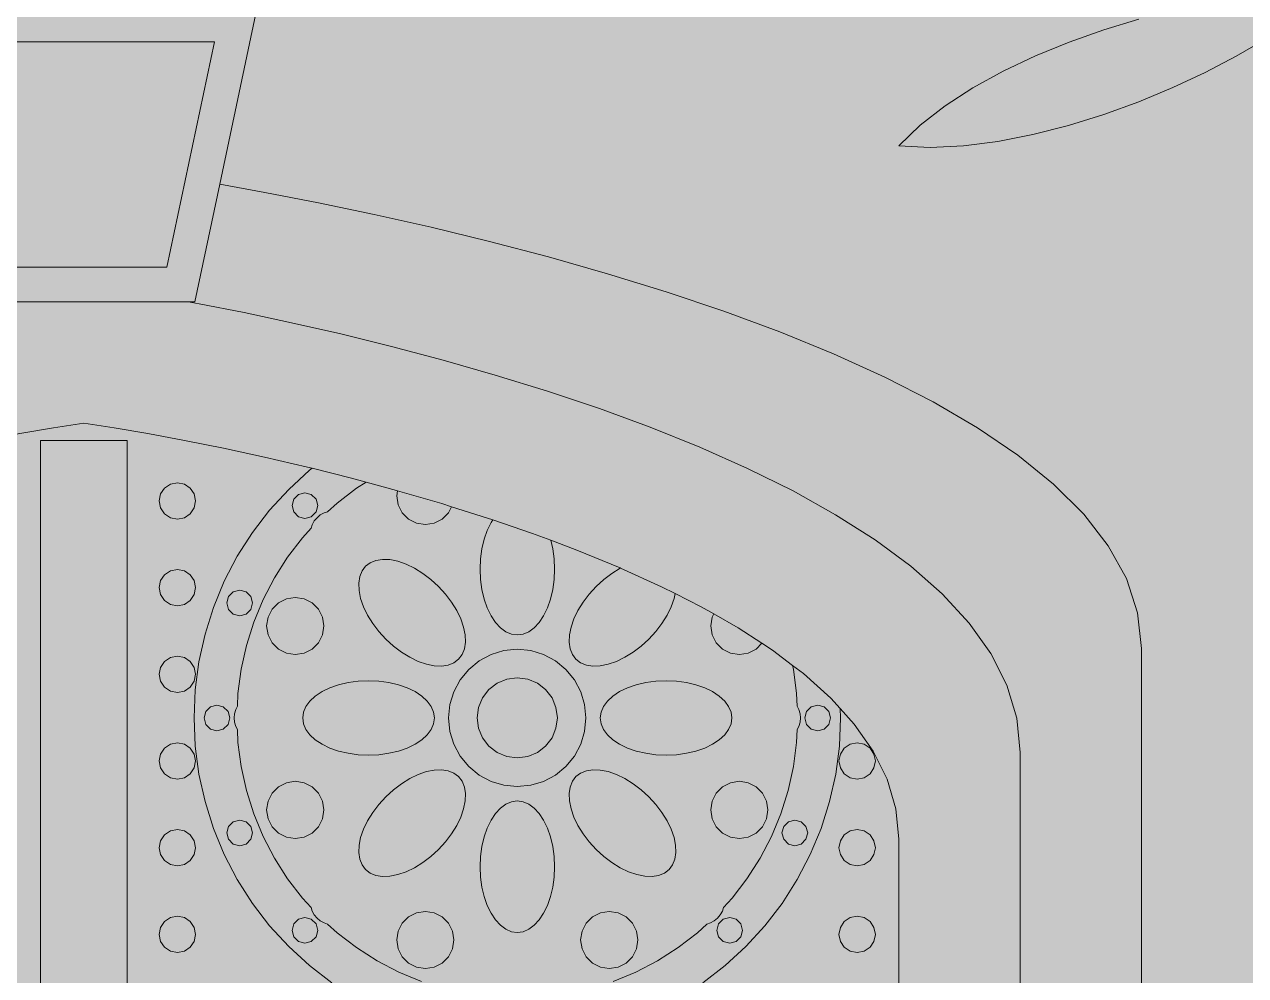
# Model space of a CAD drawing. Header units: millimetres. Extents: x -2412 to 16214, y -1176 to 12015.
# Drawn here: x 2925 to 4000, y 5086 to 5924 of the extents above; entities that cross this region are included whole.
import ezdxf

# ---------------------------------------------------------------- set-up
doc = ezdxf.new("R2010")
doc.units = ezdxf.units.MM
for name, color, linetype, lineweight, true_color in [('00_WHITE_BACKGROUND', 7, 'Continuous', 18, 0xffffff), ('02_CORNICES', 7, 'Continuous', 18, 0x000000), ('03_FRAMES_DOORS', 7, 'Continuous', 18, 0x000000), ('06_ORNAMENT', 7, 'Continuous', 18, 0x000000)]:
    doc.layers.add(name, color=color, linetype=linetype, lineweight=lineweight, true_color=true_color)

msp = doc.modelspace()

# ---------------------------------------------------------------- linework, layer by layer
at = {"layer": '00_WHITE_BACKGROUND', "lineweight": 18, "true_color": 0xffffff}
msp.add_solid([(-2412.2137, -1175.5725), (16213.7405, -1175.5725), (-2412.2137, 12015.2672), (16213.7405, 12015.2672)], dxfattribs=at)
at = {"layer": '02_CORNICES', "color": 7, "lineweight": 18, "true_color": 0x000000}
msp.add_lwpolyline([(3074.8092, 5679.3893), (3096.7481, 5782.9924), (3129.771, 5938.9313), (3083.0382, 5938.9313)], dxfattribs=at)
msp.add_lwpolyline([(2862.1069, 5908.3969), (2904.1374, 5709.9237), (3050.0611, 5709.9237), (3092.0916, 5908.3969)], close=True, dxfattribs=at)
at = {"layer": '03_FRAMES_DOORS', "color": 7, "lineweight": 18, "true_color": 0x000000}
for points in [[(3801.5267, 4473.2824), (3908.3969, 4473.2824), (3908.3969, 5374.0458), (3904.9771, 5405.4809), (3895.0534, 5435.6794), (3879.0687, 5464.6565), (3857.5267, 5492.3969), (3830.855, 5518.916), (3799.5573, 5544.229), (3764.0763, 5568.3511), (3724.9008, 5591.2672), (3682.4885, 5613.0076), (3637.313, 5633.5573), (3589.8321, 5652.9313), (3540.5344, 5671.145), (3489.8779, 5688.1985), (3438.3359, 5704.1069), (3386.3664, 5718.8702), (3334.4427, 5732.5038), (3283.0382, 5744.9924), (3232.626, 5756.3664), (3183.6641, 5766.6412), (3136.626, 5775.8015), (3096.7481, 5782.9924)], [(2885.1298, 5679.3893), (3069.0687, 5679.3893)], [(3069.0687, 5679.3893), (3074.8092, 5679.3893)], [(3801.5267, 4473.2824), (3801.5267, 5282.4427), (3798.5038, 5312.7634), (3789.7099, 5341.8779), (3775.5725, 5369.8168), (3756.4885, 5396.5649), (3732.8855, 5422.1374), (3705.1756, 5446.5496), (3673.771, 5469.8015), (3639.084, 5491.9084), (3601.542, 5512.8702), (3561.542, 5532.687), (3519.5267, 5551.374), (3475.8779, 5568.9313), (3431.0382, 5585.374), (3385.4046, 5600.7176), (3339.3893, 5614.9466), (3293.4351, 5628.0916), (3247.9389, 5640.1374), (3203.2977, 5651.1145), (3159.9542, 5661.0076), (3118.3206, 5669.8473), (3078.7939, 5677.6183), (3069.0687, 5679.3893)], [(3212.8244, 5524.0611), (3178.0916, 5532.7786), (3173.9847, 5533.8168), (3136.2595, 5542.6107), (3100.0153, 5550.4733), (3065.6183, 5557.374), (3033.4198, 5563.3435), (3003.8015, 5568.3969), (2977.0992, 5572.5191), (2950.3969, 5568.3969), (2920.7786, 5563.3435), (2888.5802, 5557.374), (2854.1832, 5550.4733), (2817.9389, 5542.6107), (2780.2137, 5533.8168), (2776.1069, 5532.7786), (2741.374, 5524.0611)], [(3015.2672, 4473.2824), (3015.2672, 5557.2519), (2938.9313, 5557.2519), (2938.9313, 4473.2824)], [(3252.4275, 5513.3435), (3225.6489, 5520.5954)], [(3449.2061, 5445.145), (3411.2214, 5460.7634), (3388.1679, 5469.4046)], [(3583.4656, 5372.6565), (3574.1985, 5378.687), (3553.2672, 5392.3053)], [(3634.916, 5330.2901), (3610.7939, 5351.9847), (3601.1298, 5359.2824)], [(3801.5267, 4473.2824), (3694.6565, 4473.2824), (3694.6565, 5206.1069), (3692.0305, 5233.0534), (3684.3817, 5258.9466), (3672.0611, 5283.771), (3655.4504, 5307.542), (3643.0687, 5321.2519)]]:
    msp.add_lwpolyline(points, dxfattribs=at)
at = {"layer": '06_ORNAMENT', "color": 7, "lineweight": 18, "true_color": 0x000000}
for points in [[(3905.9695, 5928.4275), (3875.0534, 5918.9771), (3844.5802, 5908.1679), (3814.9466, 5896.0305), (3786.6107, 5882.5954), (3759.9847, 5867.9237), (3735.4962, 5852.0305), (3713.5725, 5834.9771), (3694.6565, 5816.7939), (3722.3969, 5815.4046), (3751.5878, 5816.7481), (3781.8473, 5820.5802), (3812.7939, 5826.626), (3844.0458, 5834.6565), (3875.2214, 5844.3969), (3905.9542, 5855.6183), (3935.8473, 5868.0611), (3964.5191, 5881.4656), (3991.6031, 5895.5878), (4016.7023, 5910.1832), (4039.4351, 5924.9771)], [(3178.0916, 5532.7786), (3175.8015, 5531.0382), (3157.4962, 5514.2595), (3140.7176, 5495.9542), (3125.6031, 5476.2443), (3112.2595, 5455.2977), (3100.7939, 5433.2824), (3091.2824, 5410.3359), (3083.8168, 5386.6565), (3078.4427, 5362.4122), (3075.2061, 5337.7863), (3074.1221, 5312.9771), (3075.2061, 5288.1679), (3078.4427, 5263.542), (3083.8168, 5239.2977), (3091.2824, 5215.6183), (3100.7939, 5192.6718), (3112.2595, 5170.6412), (3125.6031, 5149.7099), (3140.7176, 5130), (3157.4962, 5111.6947), (3175.8015, 5094.916), (3195.5115, 5079.8015)], [(3212.8244, 5524.0611), (3225.6489, 5520.5954), (3217.1756, 5515.2061), (3200.0916, 5502.0916), (3191.771, 5494.458), (3188.7023, 5493.5115), (3185.3435, 5491.7099), (3182.4275, 5489.3282), (3180.0458, 5486.4122), (3178.2443, 5483.0534), (3177.2977, 5479.9847), (3169.6641, 5471.6641), (3156.5496, 5454.5802), (3144.9771, 5436.4122), (3135.0382, 5417.313), (3126.7939, 5397.4046), (3120.3206, 5376.8702), (3115.6641, 5355.8473), (3112.855, 5334.4885), (3112.3511, 5323.2061), (3110.8702, 5320.3664), (3109.7557, 5316.7176), (3109.3893, 5312.9771), (3109.7557, 5309.2366), (3110.8702, 5305.5878), (3112.3511, 5302.7481), (3112.855, 5291.4656), (3115.6641, 5270.1069), (3120.3206, 5249.084), (3126.7939, 5228.5496), (3135.0382, 5208.6412), (3144.9771, 5189.542), (3156.5496, 5171.374), (3169.6641, 5154.2901), (3177.2977, 5145.9695), (3178.2443, 5142.9008), (3180.0458, 5139.542), (3182.4275, 5136.626), (3185.3435, 5134.2443), (3188.7023, 5132.4427), (3191.771, 5131.4962), (3200.0916, 5123.8626), (3217.1756, 5110.7481), (3235.3435, 5099.1756), (3254.4427, 5089.2366), (3274.3511, 5080.9924)], [(3253.3435, 5513.084), (3252.4275, 5513.3435)], [(3253.3435, 5513.084), (3252.6107, 5508.4733), (3253.8473, 5500.687), (3257.4198, 5493.6641), (3262.9924, 5488.0916), (3270.0153, 5484.5191), (3277.8015, 5483.2824), (3285.5878, 5484.5191), (3292.6107, 5488.0916), (3298.1832, 5493.6641), (3300.9008, 5498.9924)], [(3300.9008, 5498.9924), (3292.4275, 5501.6641), (3253.3435, 5513.084)], [(3337.2366, 5487.374), (3332.4733, 5489.0229), (3300.9008, 5498.9924)], [(3449.6336, 5444.9618), (3449.374, 5444.8397), (3442.0458, 5440.2901), (3434.9466, 5434.8855), (3428.2443, 5428.7634), (3422.1221, 5422.0611), (3416.7176, 5414.9618), (3412.1679, 5407.6336), (3408.5954, 5400.2595), (3406.0611, 5393.0076), (3404.6412, 5386.0763), (3404.3817, 5379.6183), (3405.2824, 5373.8015), (3407.313, 5368.7634), (3410.4427, 5364.6412), (3414.5649, 5361.5115), (3419.6031, 5359.4809), (3425.4198, 5358.5802), (3431.8779, 5358.8397), (3438.8092, 5360.2595), (3446.0611, 5362.7939), (3453.4351, 5366.3664), (3460.7634, 5370.916), (3467.8626, 5376.3206), (3474.5649, 5382.4427), (3480.687, 5389.145), (3486.0916, 5396.2443), (3490.6412, 5403.5725), (3494.2137, 5410.9466), (3496.7481, 5418.1985), (3497.6336, 5422.5496)], [(3449.6336, 5444.9618), (3449.2061, 5445.145)], [(3497.6336, 5422.5496), (3485.7863, 5428.5344), (3449.6336, 5444.9618)], [(3531.7557, 5404.5649), (3520.5954, 5410.9313), (3497.6336, 5422.5496)], [(3531.7557, 5404.5649), (3530.3206, 5401.7405), (3529.084, 5393.9542), (3530.3206, 5386.1679), (3533.8931, 5379.145), (3539.4656, 5373.5725), (3546.4885, 5370), (3554.2748, 5368.7634), (3562.0611, 5370), (3569.084, 5373.5725), (3574.1985, 5378.687)], [(3553.2672, 5392.3053), (3531.7557, 5404.5649)], [(3443.2061, 5080.9924), (3463.1145, 5089.2366), (3482.2137, 5099.1756), (3500.3817, 5110.7481), (3517.4656, 5123.8626), (3525.7863, 5131.4962), (3528.855, 5132.4427), (3532.2137, 5134.2443), (3535.1298, 5136.626), (3537.5115, 5139.542), (3539.313, 5142.9008), (3540.2595, 5145.9695), (3547.8931, 5154.2901), (3561.0076, 5171.374), (3572.5802, 5189.542), (3582.5191, 5208.6412), (3590.7634, 5228.5496), (3597.2366, 5249.084), (3601.8931, 5270.1069), (3604.7023, 5291.4656), (3605.2061, 5302.7481), (3606.687, 5305.5878), (3607.8015, 5309.2366), (3608.1679, 5312.9771), (3607.8015, 5316.7176), (3606.687, 5320.3664), (3605.2061, 5323.2061), (3604.7023, 5334.4885), (3601.8931, 5355.8473), (3601.1298, 5359.2824), (3583.4656, 5372.6565)], [(3522.0458, 5079.8015), (3541.7557, 5094.916), (3560.0611, 5111.6947), (3576.8397, 5130), (3591.9542, 5149.7099), (3605.2977, 5170.6412), (3616.7634, 5192.6718), (3626.2748, 5215.6183), (3633.7405, 5239.2977), (3639.1145, 5263.542), (3642.3511, 5288.1679), (3643.4351, 5312.9771), (3643.0687, 5321.2519), (3634.916, 5330.2901)]]:
    msp.add_lwpolyline(points, dxfattribs=at)
for points in [[(3043.5115, 5504.0763), (3044.7328, 5497.9389), (3048.2137, 5492.7328), (3053.4046, 5489.2672), (3059.542, 5488.0458), (3065.6794, 5489.2672), (3070.8702, 5492.7328), (3074.3511, 5497.9389), (3075.5725, 5504.0763), (3074.3511, 5510.2137), (3070.8702, 5515.4046), (3065.6794, 5518.8855), (3059.542, 5520.1069), (3053.4046, 5518.8855), (3048.2137, 5515.4046), (3044.7328, 5510.2137)], [(3160.4122, 5500.0153), (3161.9237, 5494.3359), (3166.0763, 5490.1985), (3171.7405, 5488.6718), (3177.4198, 5490.1985), (3181.5573, 5494.3359), (3183.084, 5500.0153), (3181.5573, 5505.6794), (3177.4198, 5509.8321), (3171.7405, 5511.3435), (3166.0763, 5509.8321), (3161.9237, 5505.6794)], [(3337.2366, 5487.374), (3335.6183, 5484.9313), (3332.2901, 5478.0305), (3329.6031, 5470.2748), (3327.6336, 5461.8779), (3326.4275, 5453.0382), (3326.0305, 5443.9695), (3326.4275, 5434.9008), (3327.6336, 5426.0611), (3329.6031, 5417.6641), (3332.2901, 5409.9084), (3335.6183, 5403.0076), (3339.5267, 5397.0992), (3343.9084, 5392.3511), (3348.6565, 5388.8702), (3353.6489, 5386.7481), (3358.7786, 5386.0305), (3363.9084, 5386.7481), (3368.9008, 5388.8702), (3373.6489, 5392.3511), (3378.0305, 5397.0992), (3381.9389, 5403.0076), (3385.2672, 5409.9084), (3387.9542, 5417.6641), (3389.9237, 5426.0611), (3391.1298, 5434.9008), (3391.5267, 5443.9695), (3391.1298, 5453.0382), (3389.9237, 5461.8779), (3388.1679, 5469.4046), (3372.1832, 5475.3893)], [(3219.1298, 5431.5878), (3219.4046, 5425.1298), (3220.8092, 5418.1985), (3223.3435, 5410.9466), (3226.916, 5403.5725), (3231.4656, 5396.2443), (3236.8702, 5389.145), (3242.9924, 5382.4427), (3249.6947, 5376.3206), (3256.7939, 5370.916), (3264.1221, 5366.3664), (3271.4962, 5362.7939), (3278.7481, 5360.2595), (3285.6794, 5358.8397), (3292.1374, 5358.5802), (3297.9542, 5359.4809), (3302.9924, 5361.5115), (3307.1145, 5364.6412), (3310.2443, 5368.7634), (3312.2748, 5373.8015), (3313.1756, 5379.6183), (3312.916, 5386.0763), (3311.4962, 5393.0076), (3308.9618, 5400.2595), (3305.3893, 5407.6336), (3300.8397, 5414.9618), (3295.4351, 5422.0611), (3289.313, 5428.7634), (3282.6107, 5434.8855), (3275.5115, 5440.2901), (3268.1832, 5444.8397), (3260.8092, 5448.4122), (3253.5573, 5450.9466), (3246.626, 5452.3511), (3240.1679, 5452.626), (3234.3511, 5451.7252), (3229.313, 5449.6947), (3225.1908, 5446.5649), (3222.0611, 5442.4427), (3220.0305, 5437.4046)], [(3043.5115, 5427.7405), (3044.7328, 5421.6031), (3048.2137, 5416.3969), (3053.4046, 5412.9313), (3059.542, 5411.7099), (3065.6794, 5412.9313), (3070.8702, 5416.3969), (3074.3511, 5421.6031), (3075.5725, 5427.7405), (3074.3511, 5433.8779), (3070.8702, 5439.0687), (3065.6794, 5442.5496), (3059.542, 5443.771), (3053.4046, 5442.5496), (3048.2137, 5439.0687), (3044.7328, 5433.8779)], [(3103.0687, 5414.1985), (3104.5954, 5408.5344), (3108.7481, 5404.3817), (3114.4122, 5402.855), (3120.0763, 5404.3817), (3124.229, 5408.5344), (3125.7405, 5414.1985), (3124.229, 5419.8626), (3120.0763, 5424.0153), (3114.4122, 5425.5267), (3108.7481, 5424.0153), (3104.5954, 5419.8626)], [(3138.0916, 5393.9542), (3139.3282, 5386.1679), (3142.9008, 5379.145), (3148.4733, 5373.5725), (3155.4962, 5370), (3163.2824, 5368.7634), (3171.0687, 5370), (3178.0916, 5373.5725), (3183.6641, 5379.145), (3187.2366, 5386.1679), (3188.4733, 5393.9542), (3187.2366, 5401.7405), (3183.6641, 5408.7634), (3178.0916, 5414.3359), (3171.0687, 5417.9084), (3163.2824, 5419.145), (3155.4962, 5417.9084), (3148.4733, 5414.3359), (3142.9008, 5408.7634), (3139.3282, 5401.7405)], [(3043.5115, 5351.4046), (3044.7328, 5345.2672), (3048.2137, 5340.0611), (3053.4046, 5336.5954), (3059.542, 5335.374), (3065.6794, 5336.5954), (3070.8702, 5340.0611), (3074.3511, 5345.2672), (3075.5725, 5351.4046), (3074.3511, 5357.542), (3070.8702, 5362.7328), (3065.6794, 5366.2137), (3059.542, 5367.4351), (3053.4046, 5366.2137), (3048.2137, 5362.7328), (3044.7328, 5357.542)], [(3298.3206, 5312.9771), (3299.4809, 5301.1756), (3302.916, 5289.8473), (3308.5038, 5279.3893), (3316.0305, 5270.229), (3325.1908, 5262.7023), (3335.6489, 5257.1145), (3346.9771, 5253.6794), (3358.7786, 5252.5191), (3370.5802, 5253.6794), (3381.9084, 5257.1145), (3392.3664, 5262.7023), (3401.5267, 5270.229), (3409.0534, 5279.3893), (3414.6412, 5289.8473), (3418.0763, 5301.1756), (3419.2366, 5312.9771), (3418.0763, 5324.7786), (3414.6412, 5336.1069), (3409.0534, 5346.5649), (3401.5267, 5355.7252), (3392.3664, 5363.2519), (3381.9084, 5368.8397), (3370.5802, 5372.2748), (3358.7786, 5373.4351), (3346.9771, 5372.2748), (3335.6489, 5368.8397), (3325.1908, 5363.2519), (3316.0305, 5355.7252), (3308.5038, 5346.5649), (3302.916, 5336.1069), (3299.4809, 5324.7786)], [(3169.8473, 5312.9771), (3170.5649, 5307.8473), (3172.687, 5302.855), (3176.1679, 5298.1069), (3180.916, 5293.7252), (3186.8244, 5289.8168), (3193.7252, 5286.4885), (3201.4809, 5283.8015), (3209.8779, 5281.8321), (3218.7176, 5280.626), (3227.7863, 5280.229), (3236.855, 5280.626), (3245.6947, 5281.8321), (3254.0916, 5283.8015), (3261.8473, 5286.4885), (3268.7481, 5289.8168), (3274.6565, 5293.7252), (3279.4046, 5298.1069), (3282.8855, 5302.855), (3285.0076, 5307.8473), (3285.7252, 5312.9771), (3285.0076, 5318.1069), (3282.8855, 5323.0992), (3279.4046, 5327.8473), (3274.6565, 5332.229), (3268.7481, 5336.1374), (3261.8473, 5339.4656), (3254.0916, 5342.1527), (3245.6947, 5344.1221), (3236.855, 5345.3282), (3227.7863, 5345.7252), (3218.7176, 5345.3282), (3209.8779, 5344.1221), (3201.4809, 5342.1527), (3193.7252, 5339.4656), (3186.8244, 5336.1374), (3180.916, 5332.229), (3176.1679, 5327.8473), (3172.687, 5323.0992), (3170.5649, 5318.1069)], [(3323.5115, 5312.9771), (3324.7176, 5303.8473), (3328.229, 5295.3435), (3333.8473, 5288.0458), (3341.145, 5282.4275), (3349.6489, 5278.916), (3358.7786, 5277.7099), (3367.9084, 5278.916), (3376.4122, 5282.4275), (3383.7099, 5288.0458), (3389.3282, 5295.3435), (3392.8397, 5303.8473), (3394.0458, 5312.9771), (3392.8397, 5322.1069), (3389.3282, 5330.6107), (3383.7099, 5337.9084), (3376.4122, 5343.5267), (3367.9084, 5347.0382), (3358.7786, 5348.2443), (3349.6489, 5347.0382), (3341.145, 5343.5267), (3333.8473, 5337.9084), (3328.229, 5330.6107), (3324.7176, 5322.1069)], [(3431.8321, 5312.9771), (3432.5496, 5307.8473), (3434.6718, 5302.855), (3438.1527, 5298.1069), (3442.9008, 5293.7252), (3448.8092, 5289.8168), (3455.7099, 5286.4885), (3463.4656, 5283.8015), (3471.8626, 5281.8321), (3480.7023, 5280.626), (3489.771, 5280.229), (3498.8397, 5280.626), (3507.6794, 5281.8321), (3516.0763, 5283.8015), (3523.8321, 5286.4885), (3530.7328, 5289.8168), (3536.6412, 5293.7252), (3541.3893, 5298.1069), (3544.8702, 5302.855), (3546.9924, 5307.8473), (3547.7099, 5312.9771), (3546.9924, 5318.1069), (3544.8702, 5323.0992), (3541.3893, 5327.8473), (3536.6412, 5332.229), (3530.7328, 5336.1374), (3523.8321, 5339.4656), (3516.0763, 5342.1527), (3507.6794, 5344.1221), (3498.8397, 5345.3282), (3489.771, 5345.7252), (3480.7023, 5345.3282), (3471.8626, 5344.1221), (3463.4656, 5342.1527), (3455.7099, 5339.4656), (3448.8092, 5336.1374), (3442.9008, 5332.229), (3438.1527, 5327.8473), (3434.6718, 5323.0992), (3432.5496, 5318.1069)], [(3082.9466, 5312.9771), (3084.458, 5307.313), (3088.6107, 5303.1603), (3094.2748, 5301.6336), (3099.9389, 5303.1603), (3104.0916, 5307.313), (3105.6183, 5312.9771), (3104.0916, 5318.6412), (3099.9389, 5322.7939), (3094.2748, 5324.3053), (3088.6107, 5322.7939), (3084.458, 5318.6412)], [(3611.9389, 5312.9771), (3613.4656, 5307.313), (3617.6183, 5303.1603), (3623.2824, 5301.6336), (3628.9466, 5303.1603), (3633.0992, 5307.313), (3634.626, 5312.9771), (3633.0992, 5318.6412), (3628.9466, 5322.7939), (3623.2824, 5324.3053), (3617.6183, 5322.7939), (3613.4656, 5318.6412)], [(3043.5115, 5275.0687), (3044.7328, 5268.9313), (3048.2137, 5263.7252), (3053.4046, 5260.2595), (3059.542, 5259.0382), (3065.6794, 5260.2595), (3070.8702, 5263.7252), (3074.3511, 5268.9313), (3075.5725, 5275.0687), (3074.3511, 5281.2061), (3070.8702, 5286.3969), (3065.6794, 5289.8779), (3059.542, 5291.0992), (3053.4046, 5289.8779), (3048.2137, 5286.3969), (3044.7328, 5281.2061)], [(3641.9847, 5275.0687), (3643.2061, 5268.9313), (3646.687, 5263.7252), (3651.8779, 5260.2595), (3658.0153, 5259.0382), (3664.1527, 5260.2595), (3669.3435, 5263.7252), (3672.8244, 5268.9313), (3674.0458, 5275.0687), (3672.8244, 5281.2061), (3669.3435, 5286.3969), (3664.1527, 5289.8779), (3658.0153, 5291.0992), (3651.8779, 5289.8779), (3646.687, 5286.3969), (3643.2061, 5281.2061)], [(3219.1298, 5194.3664), (3220.0305, 5188.5496), (3222.0611, 5183.5115), (3225.1908, 5179.3893), (3229.313, 5176.2595), (3234.3511, 5174.229), (3240.1679, 5173.3282), (3246.626, 5173.6031), (3253.5573, 5175.0076), (3260.8092, 5177.542), (3268.1832, 5181.1145), (3275.5115, 5185.6641), (3282.6107, 5191.0687), (3289.313, 5197.1908), (3295.4351, 5203.8931), (3300.8397, 5210.9924), (3305.3893, 5218.3206), (3308.9618, 5225.6947), (3311.4962, 5232.9466), (3312.916, 5239.8779), (3313.1756, 5246.3359), (3312.2748, 5252.1527), (3310.2443, 5257.1908), (3307.1145, 5261.313), (3302.9924, 5264.4427), (3297.9542, 5266.4733), (3292.1374, 5267.374), (3285.6794, 5267.1145), (3278.7481, 5265.6947), (3271.4962, 5263.1603), (3264.1221, 5259.5878), (3256.7939, 5255.0382), (3249.6947, 5249.6336), (3242.9924, 5243.5115), (3236.8702, 5236.8092), (3231.4656, 5229.7099), (3226.916, 5222.3817), (3223.3435, 5215.0076), (3220.8092, 5207.7557), (3219.4046, 5200.8244)], [(3404.3817, 5246.3359), (3404.6412, 5239.8779), (3406.0611, 5232.9466), (3408.5954, 5225.6947), (3412.1679, 5218.3206), (3416.7176, 5210.9924), (3422.1221, 5203.8931), (3428.2443, 5197.1908), (3434.9466, 5191.0687), (3442.0458, 5185.6641), (3449.374, 5181.1145), (3456.7481, 5177.542), (3464, 5175.0076), (3470.9313, 5173.6031), (3477.3893, 5173.3282), (3483.2061, 5174.229), (3488.2443, 5176.2595), (3492.3664, 5179.3893), (3495.4962, 5183.5115), (3497.5267, 5188.5496), (3498.4275, 5194.3664), (3498.1527, 5200.8244), (3496.7481, 5207.7557), (3494.2137, 5215.0076), (3490.6412, 5222.3817), (3486.0916, 5229.7099), (3480.687, 5236.8092), (3474.5649, 5243.5115), (3467.8626, 5249.6336), (3460.7634, 5255.0382), (3453.4351, 5259.5878), (3446.0611, 5263.1603), (3438.8092, 5265.6947), (3431.8779, 5267.1145), (3425.4198, 5267.374), (3419.6031, 5266.4733), (3414.5649, 5264.4427), (3410.4427, 5261.313), (3407.313, 5257.1908), (3405.2824, 5252.1527)], [(3138.0916, 5232), (3139.3282, 5224.2137), (3142.9008, 5217.1908), (3148.4733, 5211.6183), (3155.4962, 5208.0458), (3163.2824, 5206.8092), (3171.0687, 5208.0458), (3178.0916, 5211.6183), (3183.6641, 5217.1908), (3187.2366, 5224.2137), (3188.4733, 5232), (3187.2366, 5239.7863), (3183.6641, 5246.8092), (3178.0916, 5252.3817), (3171.0687, 5255.9542), (3163.2824, 5257.1908), (3155.4962, 5255.9542), (3148.4733, 5252.3817), (3142.9008, 5246.8092), (3139.3282, 5239.7863)], [(3529.084, 5232), (3530.3206, 5224.2137), (3533.8931, 5217.1908), (3539.4656, 5211.6183), (3546.4885, 5208.0458), (3554.2748, 5206.8092), (3562.0611, 5208.0458), (3569.084, 5211.6183), (3574.6565, 5217.1908), (3578.229, 5224.2137), (3579.4656, 5232), (3578.229, 5239.7863), (3574.6565, 5246.8092), (3569.084, 5252.3817), (3562.0611, 5255.9542), (3554.2748, 5257.1908), (3546.4885, 5255.9542), (3539.4656, 5252.3817), (3533.8931, 5246.8092), (3530.3206, 5239.7863)], [(3326.0305, 5181.9847), (3326.4275, 5172.916), (3327.6336, 5164.0763), (3329.6031, 5155.6794), (3332.2901, 5147.9237), (3335.6183, 5141.0229), (3339.5267, 5135.1145), (3343.9084, 5130.3664), (3348.6565, 5126.8855), (3353.6489, 5124.7634), (3358.7786, 5124.0458), (3363.9084, 5124.7634), (3368.9008, 5126.8855), (3373.6489, 5130.3664), (3378.0305, 5135.1145), (3381.9389, 5141.0229), (3385.2672, 5147.9237), (3387.9542, 5155.6794), (3389.9237, 5164.0763), (3391.1298, 5172.916), (3391.5267, 5181.9847), (3391.1298, 5191.0534), (3389.9237, 5199.8931), (3387.9542, 5208.2901), (3385.2672, 5216.0458), (3381.9389, 5222.9466), (3378.0305, 5228.855), (3373.6489, 5233.6031), (3368.9008, 5237.084), (3363.9084, 5239.2061), (3358.7786, 5239.9237), (3353.6489, 5239.2061), (3348.6565, 5237.084), (3343.9084, 5233.6031), (3339.5267, 5228.855), (3335.6183, 5222.9466), (3332.2901, 5216.0458), (3329.6031, 5208.2901), (3327.6336, 5199.8931), (3326.4275, 5191.0534)], [(3043.5115, 5198.7328), (3044.7328, 5192.5954), (3048.2137, 5187.3893), (3053.4046, 5183.9237), (3059.542, 5182.7023), (3065.6794, 5183.9237), (3070.8702, 5187.3893), (3074.3511, 5192.5954), (3075.5725, 5198.7328), (3074.3511, 5204.8702), (3070.8702, 5210.0611), (3065.6794, 5213.542), (3059.542, 5214.7634), (3053.4046, 5213.542), (3048.2137, 5210.0611), (3044.7328, 5204.8702)], [(3103.0687, 5211.7557), (3104.5954, 5206.0916), (3108.7481, 5201.9389), (3114.4122, 5200.4275), (3120.0763, 5201.9389), (3124.229, 5206.0916), (3125.7405, 5211.7557), (3124.229, 5217.4198), (3120.0763, 5221.5725), (3114.4122, 5223.0992), (3108.7481, 5221.5725), (3104.5954, 5217.4198)], [(3591.8168, 5211.7557), (3593.3282, 5206.0916), (3597.4809, 5201.9389), (3603.145, 5200.4275), (3608.8092, 5201.9389), (3612.9618, 5206.0916), (3614.4885, 5211.7557), (3612.9618, 5217.4198), (3608.8092, 5221.5725), (3603.145, 5223.0992), (3597.4809, 5221.5725), (3593.3282, 5217.4198)], [(3641.9847, 5198.7328), (3643.2061, 5192.5954), (3646.687, 5187.3893), (3651.8779, 5183.9237), (3658.0153, 5182.7023), (3664.1527, 5183.9237), (3669.3435, 5187.3893), (3672.8244, 5192.5954), (3674.0458, 5198.7328), (3672.8244, 5204.8702), (3669.3435, 5210.0611), (3664.1527, 5213.542), (3658.0153, 5214.7634), (3651.8779, 5213.542), (3646.687, 5210.0611), (3643.2061, 5204.8702)], [(3252.6107, 5117.4809), (3253.8473, 5109.6947), (3257.4198, 5102.6718), (3262.9924, 5097.0992), (3270.0153, 5093.5267), (3277.8015, 5092.2901), (3285.5878, 5093.5267), (3292.6107, 5097.0992), (3298.1832, 5102.6718), (3301.7557, 5109.6947), (3302.9924, 5117.4809), (3301.7557, 5125.2672), (3298.1832, 5132.2901), (3292.6107, 5137.8626), (3285.5878, 5141.4351), (3277.8015, 5142.6718), (3270.0153, 5141.4351), (3262.9924, 5137.8626), (3257.4198, 5132.2901), (3253.8473, 5125.2672)], [(3414.5649, 5117.4809), (3415.8015, 5109.6947), (3419.374, 5102.6718), (3424.9466, 5097.0992), (3431.9695, 5093.5267), (3439.7557, 5092.2901), (3447.542, 5093.5267), (3454.5649, 5097.0992), (3460.1374, 5102.6718), (3463.7099, 5109.6947), (3464.9466, 5117.4809), (3463.7099, 5125.2672), (3460.1374, 5132.2901), (3454.5649, 5137.8626), (3447.542, 5141.4351), (3439.7557, 5142.6718), (3431.9695, 5141.4351), (3424.9466, 5137.8626), (3419.374, 5132.2901), (3415.8015, 5125.2672)], [(3043.5115, 5122.3969), (3044.7328, 5116.2595), (3048.2137, 5111.0534), (3053.4046, 5107.5878), (3059.542, 5106.3664), (3065.6794, 5107.5878), (3070.8702, 5111.0534), (3074.3511, 5116.2595), (3075.5725, 5122.3969), (3074.3511, 5128.5344), (3070.8702, 5133.7252), (3065.6794, 5137.2061), (3059.542, 5138.4275), (3053.4046, 5137.2061), (3048.2137, 5133.7252), (3044.7328, 5128.5344)], [(3160.4122, 5125.9389), (3161.9237, 5120.2748), (3166.0763, 5116.1221), (3171.7405, 5114.6107), (3177.4198, 5116.1221), (3181.5573, 5120.2748), (3183.084, 5125.9389), (3181.5573, 5131.6183), (3177.4198, 5135.7557), (3171.7405, 5137.2824), (3166.0763, 5135.7557), (3161.9237, 5131.6183)], [(3534.4733, 5125.9389), (3536, 5120.2748), (3540.1374, 5116.1221), (3545.8168, 5114.6107), (3551.4809, 5116.1221), (3555.6336, 5120.2748), (3557.145, 5125.9389), (3555.6336, 5131.6183), (3551.4809, 5135.7557), (3545.8168, 5137.2824), (3540.1374, 5135.7557), (3536, 5131.6183)], [(3641.9847, 5122.3969), (3643.2061, 5116.2595), (3646.687, 5111.0534), (3651.8779, 5107.5878), (3658.0153, 5106.3664), (3664.1527, 5107.5878), (3669.3435, 5111.0534), (3672.8244, 5116.2595), (3674.0458, 5122.3969), (3672.8244, 5128.5344), (3669.3435, 5133.7252), (3664.1527, 5137.2061), (3658.0153, 5138.4275), (3651.8779, 5137.2061), (3646.687, 5133.7252), (3643.2061, 5128.5344)]]:
    msp.add_lwpolyline(points, close=True, dxfattribs=at)

doc.saveas('drawing.dxf')
